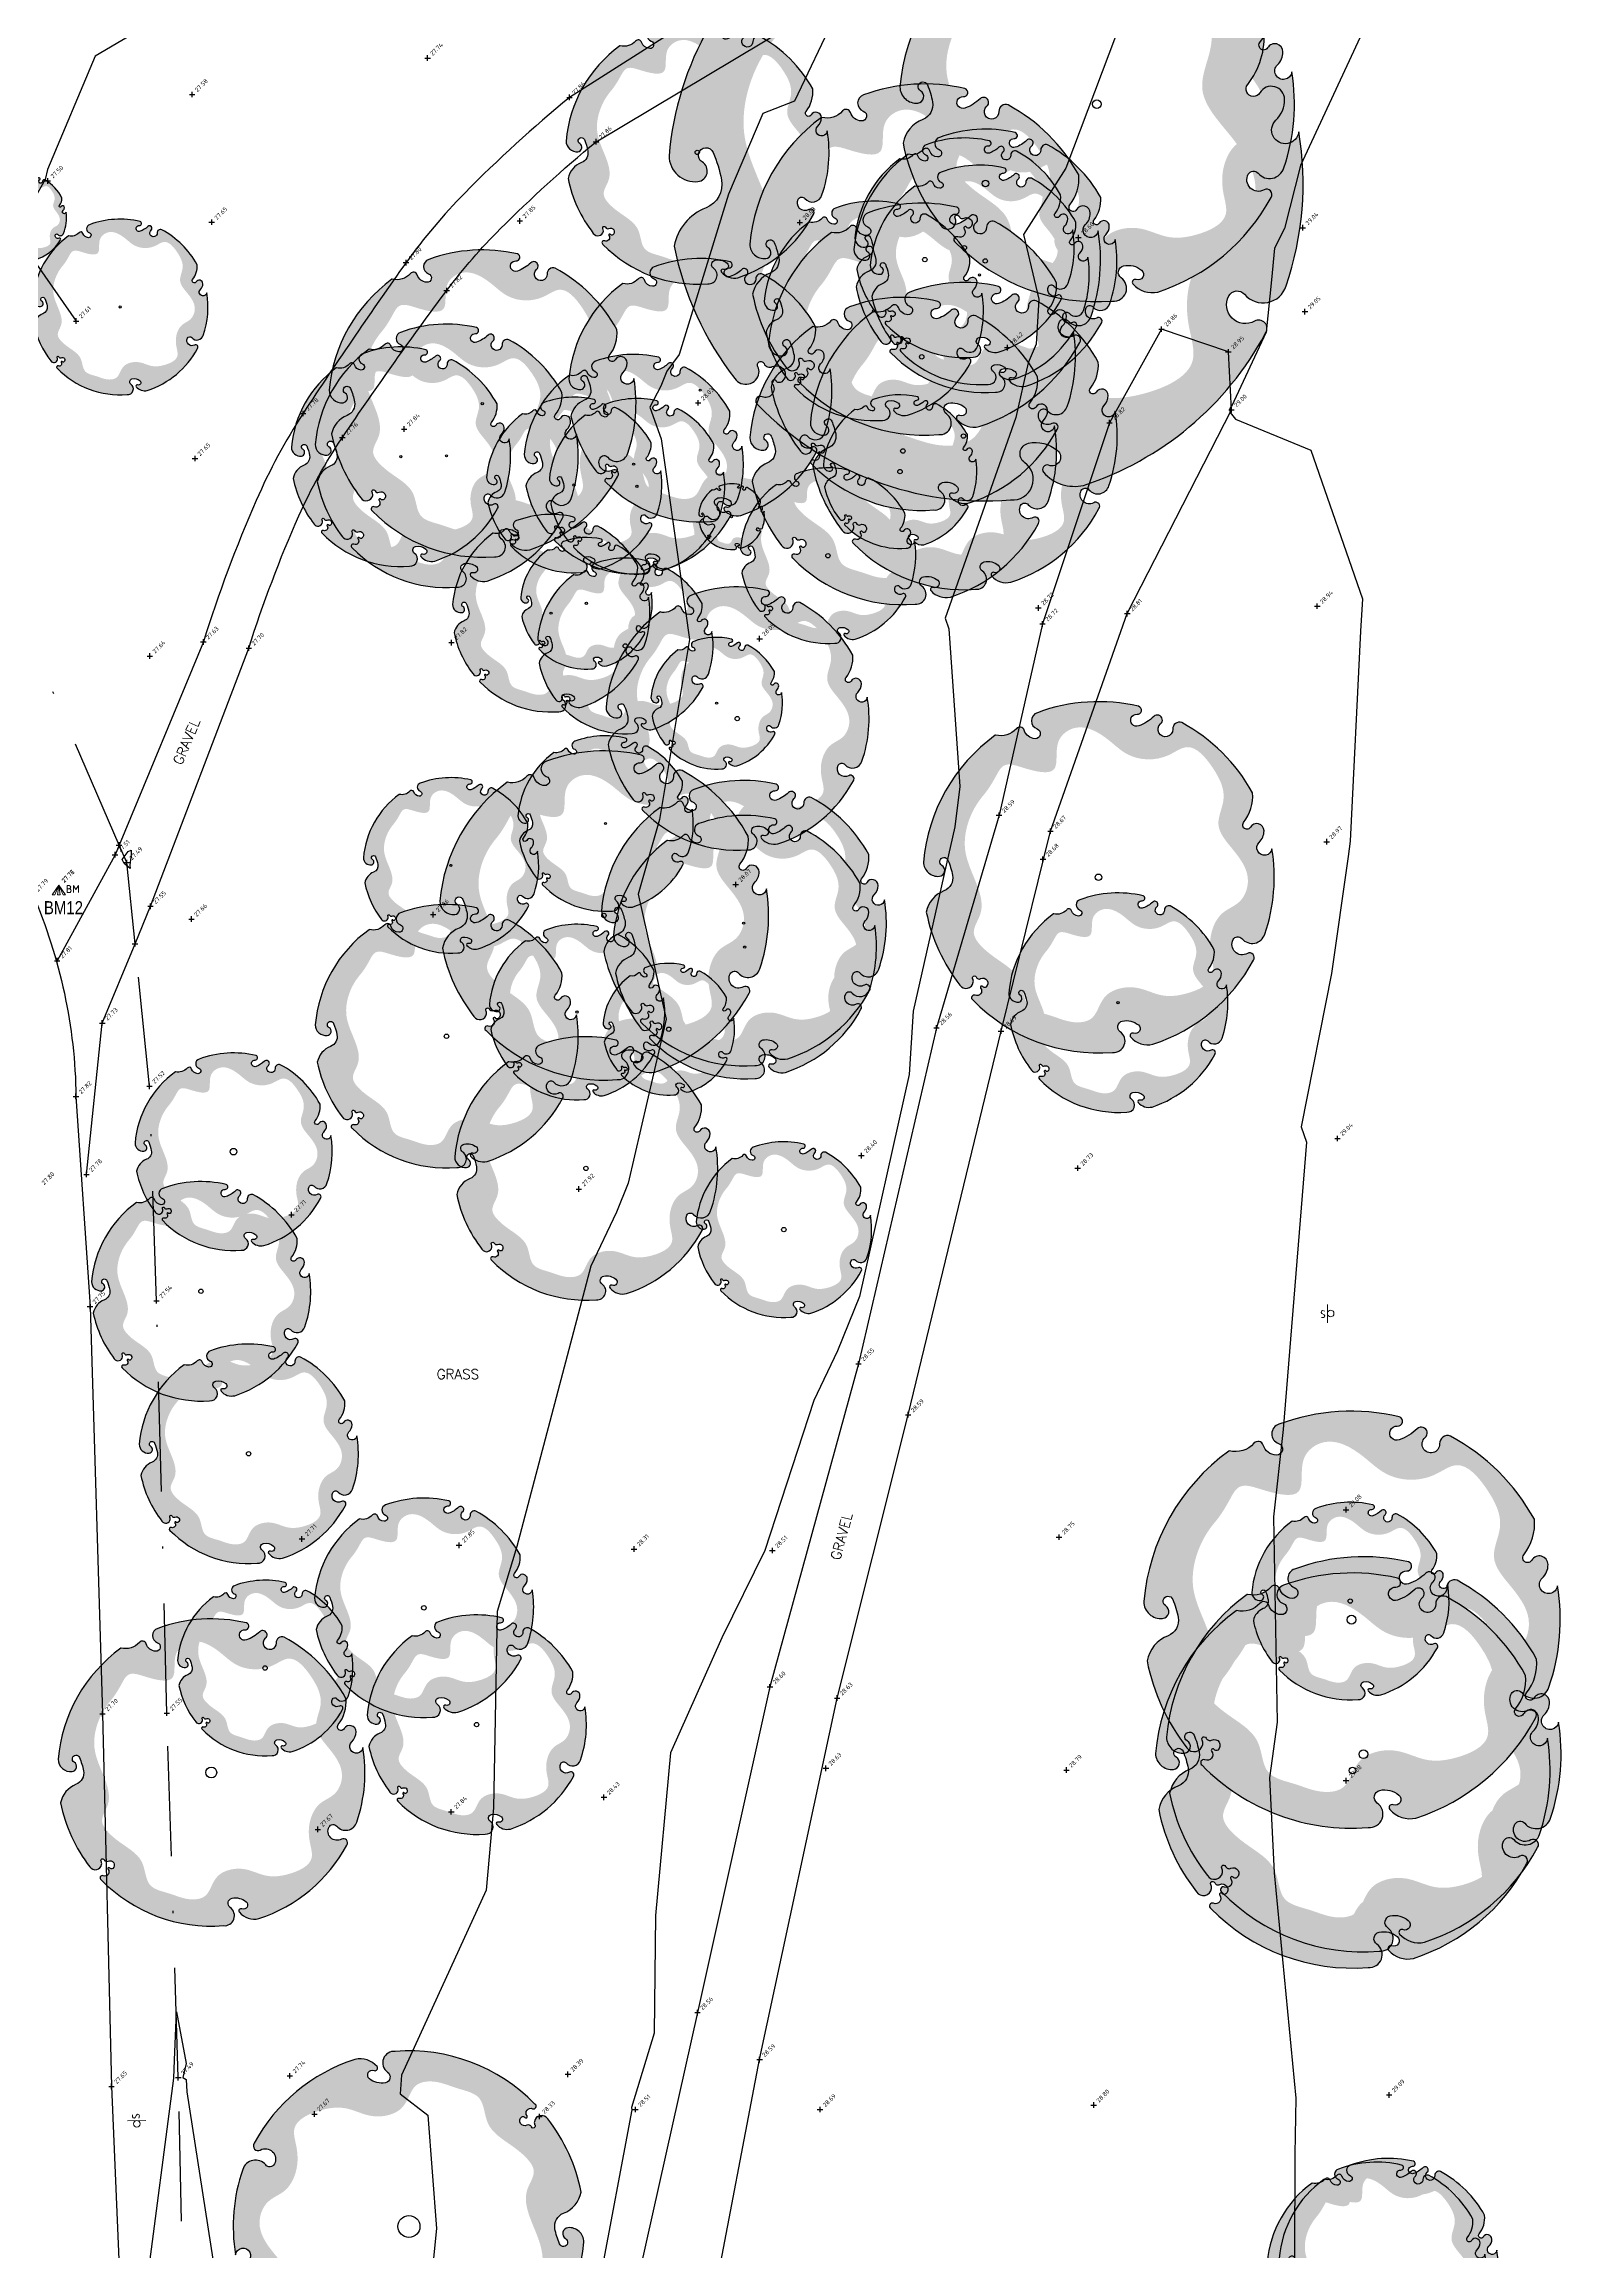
# Model space of a CAD drawing. Header units: metres. Extents: x 245957 to 247358, y 7418632 to 7419642.
# Drawn here: x 246447.3 to 246516.7, y 7418889.8 to 7418990.4 of the extents above; entities that cross this region are included whole.
import ezdxf
from ezdxf.enums import TextEntityAlignment as Align

# ---------------------------------------------------------------- set-up
doc = ezdxf.new("R2010")
doc.units = ezdxf.units.M
doc.linetypes.add('DASHDOT', pattern=[10, 5, -2.5, 0, -2.5])
doc.linetypes.add('PHANTOM', pattern=[2.5, 1.25, -0.25, 0.25, -0.25, 0.25, -0.25])
for name, color, linetype in [('-TEXT', 7, 'Continuous'), ('017_NAIL-L', 8, 'Continuous'), ('102_TOP_OF_BANK', 37, 'PHANTOM'), ('102_TOP_OF_BANK-L', 37, 'PHANTOM'), ('102_TOP_OF_BANK-S', 37, 'PHANTOM'), ('103_TOE_OF_BATTER', 37, 'DASHDOT'), ('103_TOE_OF_BATTER-L', 37, 'DASHDOT'), ('103_TOE_OF_BATTER-S', 37, 'DASHDOT'), ('104_EXISTING_SURFACE-L', 35, 'Continuous'), ('104_EXISTING_SURFACE-S', 35, 'Continuous'), ('201_SINGLE_TREE-H', 63, 'Continuous'), ('201_SINGLE_TREE-S', 96, 'Continuous'), ('403_EDGE_OF_BITUMEN', 8, 'Continuous'), ('403_EDGE_OF_BITUMEN-L', 8, 'Continuous'), ('403_EDGE_OF_BITUMEN-S', 8, 'Continuous'), ('404_CENTRE-SPOT_FORM-L', 33, 'Continuous'), ('405_EDGE_FORMATION', 33, 'Continuous'), ('405_EDGE_FORMATION-L', 33, 'Continuous'), ('405_EDGE_FORMATION-S', 33, 'Continuous'), ('EX-BENCHMARK', 7, 'Continuous'), ('EX-BENCHMARK_(SLS)', 8, 'Continuous'), ('EX-TRAFFIC_SIGN_(SLS)', 89, 'Continuous'), ('Surface_Contours_Major', 4, 'Continuous'), ('Surface_Contours_Minor', 253, 'Continuous')]:
    doc.layers.add(name, color=color, linetype=linetype)
doc.styles.add('BOLD', font='ARIALN.TTF')
doc.styles.add('ISO2.5', font='isocp.shx', dxfattribs={"height": 2.5})
doc.styles.get("Standard").update_dxf_attribs({"font": 'SIMPLEX.shx'})

# ---------------------------------------------------------------- blocks, each defined once
blk = doc.blocks.new('BM')
at = {"color": 0, "linetype": 'Continuous', "lineweight": 13}
for p, q in [((0, 0), (-0.31, -0.44)), ((-0.19, -0.44), (0, 0)), ((0, 0), (-0.06, -0.44)), ((0, 0), (0.19, -0.44)), ((0.31, -0.44), (0, 0)), ((0, 0), (0.06, -0.44)), ((-0.31, -0.44), (-0.19, -0.44)), ((-0.06, -0.44), (0.06, -0.44)), ((0.19, -0.44), (0.31, -0.44)), ((0.47, -0.02), (0.38, -0.02)), ((0.38, -0.02), (0.38, -0.34)), ((0.47, -0.16), (0.38, -0.16)), ((0.38, -0.16), (0.39, -0.16)), ((0.38, -0.34), (0.47, -0.34)), ((0.38, -0.34), (0.39, -0.34)), ((0.52, -0.04), (0.47, -0.02)), ((0.47, -0.16), (0.52, -0.14)), ((0.52, -0.17), (0.47, -0.16)), ((0.47, -0.34), (0.52, -0.33)), ((0.54, -0.09), (0.52, -0.04)), ((0.52, -0.14), (0.54, -0.09)), ((0.55, -0.21), (0.52, -0.17)), ((0.52, -0.33), (0.55, -0.29)), ((0.56, -0.25), (0.55, -0.21)), ((0.55, -0.29), (0.56, -0.25)), ((0.67, -0.34), (0.67, -0.02)), ((0.67, -0.02), (0.78, -0.19)), ((0.78, -0.19), (0.89, -0.02)), ((0.89, -0.02), (0.89, -0.34))]:
    blk.add_line(p, q, dxfattribs=at)
blk = doc.blocks.new('CROSS')
at = {"color": 0, "linetype": 'Continuous'}
for p, q in [((-0.5, 0), (0.5, 0)), ((0, -0.5), (0, 0.5))]:
    blk.add_line(p, q, dxfattribs=at)
blk = doc.blocks.new('SP')
at = {"color": 0, "linetype": 'Continuous', "lineweight": 13}
for p, q in [((0.15, 0.42), (0.15, -0.41)), ((0.28, 0.16), (0.26, 0.1)), ((0.26, 0.1), (0.3, 0.06)), ((0.33, 0.19), (0.28, 0.16)), ((0.3, 0.06), (0.4, 0)), ((0.42, 0.18), (0.33, 0.19)), ((0.4, 0), (0.41, 0)), ((0.44, -0.04), (0.4, 0)), ((0.4, 0), (0.41, 0)), ((0.26, -0.1), (0.37, -0.13)), ((0.37, -0.13), (0.42, -0.1)), ((0.37, -0.13), (0.37, -0.13)), ((0.42, -0.1), (0.44, -0.04))]:
    blk.add_line(p, q, dxfattribs=at)
blk.add_circle((0, 0), 0.15, dxfattribs=at)
blk = doc.blocks.new('201T')
at = {"layer": '201_SINGLE_TREE-S'}
blk.add_circle((0, 0), 0.5, dxfattribs=at)
blk = doc.blocks.new('201C')
at = {"layer": '201_SINGLE_TREE-H', "transparency": 33554534}
h = blk.add_hatch(color=256, dxfattribs=at)
h.paths.add_polyline_path([(-0.3717, -0.3344, 0.222926), (0.0196, -0.4996, 0.770799), (0.0439, -0.4417, -0.650302), (0.0511, -0.4116, -0.234737), (0.0964, -0.4247, -0.847312), (0.0816, -0.4475, 0.78443), (0.0732, -0.4583, 0.276934), (0.1352, -0.4813, 0.193599), (0.4309, -0.2536, 0.800435), (0.4144, -0.2337, -0.75216), (0.3757, -0.1925, -0.528914), (0.4006, -0.1909, 0.594112), (0.4663, -0.1804, 0.123805), (0.4962, 0.0616, -1.41759), (0.4607, 0.0811, 0.206906), (0.4758, 0.1133, 0.759729), (0.4374, 0.1252, -1.073307), (0.4187, 0.1392, 0.194379), (0.4474, 0.2231, 0.144612), (0.2544, 0.4304, 0.53339), (0.2277, 0.4128, -1.592592), (0.1939, 0.4293, 1.030038), (0.1758, 0.4513, -0.10361), (0.1314, 0.4262, -1.238487), (0.1282, 0.4593, 0.884725), (0.1336, 0.4818, 0.147549), (-0.1551, 0.4753, 0.71725), (-0.1579, 0.4291, -0.864032), (-0.1646, 0.4015, -0.310704), (-0.1946, 0.4266, 0.58143), (-0.2167, 0.4321, -0.281558), (-0.2766, 0.4162), (-0.2775, 0.4159, 0.217121), (-0.4959, 0.0634), (-0.4959, 0.0634, 0.440011), (-0.4522, 0.021, 0.723973), (-0.4442, 0.0516, -1.384648), (-0.4262, 0.0659, -0.051107), (-0.4149, 0.0223, -0.361502), (-0.441, -0.0208, 0.256822), (-0.4937, -0.0791, 0.116166), (-0.4065, -0.2911, 0.67803), (-0.3682, -0.2843, 0.170035), (-0.3696, -0.274, -1.054701), (-0.3596, -0.2696, 0.431903), (-0.3468, -0.2749, -0.910728), (-0.3329, -0.2993, -0.42046), (-0.3418, -0.2976, 1.007885), (-0.3479, -0.3018, -0.766634), (-0.3646, -0.3216, 0.938602), (-0.3717, -0.3344)])
edge = h.paths.add_edge_path(flags=16)
edge.add_spline(control_points=[(-0.3177, 0.2468), (-0.303, 0.2628), (-0.2856, 0.2893), (-0.256, 0.3411), (-0.1928, 0.3155), (-0.0921, 0.286), (-0.1162, 0.3941), (-0.0359, 0.4462), (0.0392, 0.3985), (0.1028, 0.3299), (0.1957, 0.3214), (0.2784, 0.3804), (0.3442, 0.2961), (0.3785, 0.2147), (0.3303, 0.1307), (0.3915, 0.0592), (0.4378, -0.0139), (0.4055, -0.0919), (0.3459, -0.1091), (0.3102, -0.1666), (0.3057, -0.2282), (0.3286, -0.3091), (0.2408, -0.3447), (0.1647, -0.3496), (0.103, -0.3142), (0.0463, -0.3153), (0.0047, -0.3356), (-0.0139, -0.3682), (-0.0327, -0.4069), (-0.0927, -0.4151), (-0.1463, -0.3868), (-0.23, -0.3665), (-0.2245, -0.2773), (-0.2864, -0.2294), (-0.3344, -0.1941), (-0.3737, -0.1409), (-0.3276, -0.0866), (-0.344, -0.0009), (-0.3866, 0.0828), (-0.3665, 0.1796), (-0.3359, 0.2271), (-0.3177, 0.2468)], knot_values=[0, 0, 0, 0, 0.064972, 0.101243, 0.15652, 0.245586, 0.324463, 0.387907, 0.486094, 0.554514, 0.671826, 0.728629, 0.823661, 0.919885, 0.989953, 1.075257, 1.171704, 1.23593, 1.293575, 1.346478, 1.426142, 1.479146, 1.570817, 1.644481, 1.712561, 1.774901, 1.807, 1.846291, 1.885582, 1.928182, 2.007036, 2.074591, 2.151638, 2.226455, 2.293426, 2.340744, 2.397548, 2.47317, 2.587294, 2.673595, 2.754259, 2.754259, 2.754259, 2.754259], degree=3, periodic=0)
at = {"layer": '201_SINGLE_TREE-S'}
blk.add_lwpolyline([(-0.3717, -0.3344, 0.222926), (0.0196, -0.4996, 0.770799), (0.0439, -0.4417, -0.650302), (0.0511, -0.4116, -0.234737), (0.0964, -0.4247, -0.847312), (0.0816, -0.4475, 0.78443), (0.0732, -0.4583, 0.276934), (0.1352, -0.4813, 0.193599), (0.4309, -0.2536, 0.800435), (0.4144, -0.2337, -0.75216), (0.3757, -0.1925, -0.528914), (0.4006, -0.1909, 0.594112), (0.4663, -0.1804, 0.123805), (0.4962, 0.0616, -1.41759), (0.4607, 0.0811, 0.206906), (0.4758, 0.1133, 0.759729), (0.4374, 0.1252, -1.073307), (0.4187, 0.1392, 0.194379), (0.4474, 0.2231, 0.144612), (0.2544, 0.4304, 0.53339), (0.2277, 0.4128, -1.592592), (0.1939, 0.4293, 1.030038), (0.1758, 0.4513, -0.10361), (0.1314, 0.4262, -1.238487), (0.1282, 0.4593, 0.884725), (0.1336, 0.4818, 0.147549), (-0.1551, 0.4753, 0.71725), (-0.1579, 0.4291, -0.864032), (-0.1646, 0.4015, -0.310704), (-0.1946, 0.4266, 0.58143), (-0.2167, 0.4321, -0.281558), (-0.2766, 0.4162), (-0.2775, 0.4159, 0.217121), (-0.4959, 0.0634), (-0.4959, 0.0634, 0.440011), (-0.4522, 0.021, 0.723973), (-0.4442, 0.0516, -1.384648), (-0.4262, 0.0659, -0.051107), (-0.4149, 0.0223, -0.361502), (-0.441, -0.0208, 0.256822), (-0.4937, -0.0791, 0.116166), (-0.4065, -0.2911, 0.67803), (-0.3682, -0.2843, 0.170035), (-0.3696, -0.274, -1.054701), (-0.3596, -0.2696, 0.431903), (-0.3468, -0.2749, -0.910728), (-0.3329, -0.2993, -0.42046), (-0.3418, -0.2976, 1.007885), (-0.3479, -0.3018, -0.766634), (-0.3646, -0.3216, 0.938602), (-0.3717, -0.3344)], format="xyb", dxfattribs=at)
blk = doc.blocks.new('G')
at = {"layer": '-TEXT'}
blk.add_text('GRASS', height=0.45, dxfattribs=at).set_placement((0.02, -0.24), align=Align.CENTER)
blk = doc.blocks.new('GR')
at = {"layer": '-TEXT'}
blk.add_text('GRAVEL', height=0.45, dxfattribs=at).set_placement((0.04, -0.22), align=Align.CENTER)

msp = doc.modelspace()

# ---------------------------------------------------------------- linework, layer by layer
at = {"layer": '102_TOP_OF_BANK', "ltscale": 20}
msp.add_line((246442.24, 7418987.07), (246448.73, 7418977.77), dxfattribs=at)
at = {"layer": '103_TOE_OF_BATTER'}
msp.add_lwpolyline([(246457.54, 7418795.13), (246456.35, 7418809.31), (246455.75, 7418827.33), (246455.01, 7418845.7), (246454.17, 7418863.82), (246453.75, 7418881.11), (246453.38, 7418897.75), (246452.86, 7418914.35), (246452.39, 7418933.14), (246452.07, 7418942.91), (246451.41, 7418949.4), (246451.03, 7418953.1), (246450.68, 7418953.9), (246446.47, 7418963.66)], dxfattribs=at)
at = {"layer": '403_EDGE_OF_BITUMEN'}
for p, q in [((246448.72, 7418942.45), (246449.36, 7418932.88)), ((246449.36, 7418932.88), (246449.93, 7418914.32)), ((246449.93, 7418914.32), (246450.34, 7418897.35)), ((246450.34, 7418897.35), (246451.04, 7418880.89))]:
    msp.add_line(p, q, dxfattribs=at)
msp.add_lwpolyline([(246441.74, 7418959.07, -0.046836), (246444.59, 7418955.6, -0.046836), (246446.75, 7418951.66, -0.049416), (246448.19, 7418947.15, -0.049416), (246448.72, 7418942.45)], format="xyb", dxfattribs=at)
at = {"layer": '405_EDGE_FORMATION'}
for p, q in [((246479.85, 7418993.47), (246471.19, 7418987.96)), ((246472.4, 7418985.94), (246481.27, 7418991.24)), ((246498.15, 7418977.4), (246495.78, 7418973.14)), ((246501.19, 7418976.37), (246498.15, 7418977.4)), ((246501.33, 7418973.73), (246501.19, 7418976.37)), ((246496.59, 7418964.44), (246501.33, 7418973.73)), ((246495.78, 7418973.14), (246492.73, 7418963.97)), ((246493.09, 7418954.53), (246496.59, 7418964.44)), ((246454.52, 7418963.15), (246450.68, 7418953.9)), ((246492.73, 7418963.97), (246490.75, 7418955.26)), ((246452.11, 7418951.11), (246456.59, 7418962.87)), ((246490.75, 7418955.26), (246487.9, 7418945.57)), ((246490.84, 7418945.42), (246493.09, 7418954.53)), ((246450.5, 7418953.46), (246447.86, 7418948.63)), ((246450.68, 7418953.9), (246450.5, 7418953.46)), ((246451.41, 7418949.4), (246452.11, 7418951.11)), ((246449.92, 7418945.79), (246451.41, 7418949.4)), ((246449.2, 7418938.89), (246449.92, 7418945.79)), ((246487.9, 7418945.57), (246484.35, 7418930.27)), ((246486.61, 7418927.95), (246490.84, 7418945.42)), ((246484.35, 7418930.27), (246480.32, 7418915.55)), ((246483.38, 7418915.04), (246486.61, 7418927.95)), ((246480.32, 7418915.55), (246477.02, 7418900.71)), ((246479.85, 7418898.57), (246483.38, 7418915.04)), ((246477.02, 7418900.71), (246473.62, 7418885.49)), ((246477.31, 7418885.3), (246479.85, 7418898.57))]:
    msp.add_line(p, q, dxfattribs=at)
for points in [[(246471.19, 7418987.96, 0.025267), (246466.42, 7418983.6, 0.039393), (246463.75, 7418980.43, 0.005728), (246461.44, 7418977.12, 0.005406), (246459.06, 7418973.56, 0.041358), (246456.93, 7418969.6, 0.026999), (246454.52, 7418963.15)], [(246456.59, 7418962.87, -0.028033), (246458.87, 7418968.89, -0.044152), (246460.85, 7418972.46, -0.005795), (246463.25, 7418975.93, -0.006131), (246465.6, 7418979.16, -0.036301), (246468.04, 7418981.97, -0.022876), (246472.4, 7418985.94)]]:
    msp.add_lwpolyline(points, format="xyb", dxfattribs=at)
at = {"layer": 'Surface_Contours_Major'}
for points, elevation in [([(246509.2, 7418995.03), (246504.48, 7418984.85), (246503.75, 7418981.98), (246503.29, 7418981.09), (246503.16, 7418979.65), (246502.91, 7418977.27), (246501.33, 7418973.88), (246501.27, 7418973.81), (246501.25, 7418973.73), (246501.27, 7418973.6), (246501.52, 7418973.3), (246504.94, 7418971.89), (246507.3, 7418965.12), (246507.21, 7418963.64), (246506.73, 7418954.08), (246506.64, 7418953.38), (246505.89, 7418948.04), (246504.5, 7418941.06), (246504.75, 7418940.37), (246503.68, 7418927.27), (246503.25, 7418923.3), (246503.42, 7418913.94), (246503.07, 7418911.41), (246503.28, 7418907.08), (246504.27, 7418896.82), (246504.21, 7418894.26), (246504.19, 7418884.9)], 29), ([(246483.28, 7418991.65), (246481.43, 7418987.79), (246480, 7418987.22), (246478.43, 7418983.55), (246476.19, 7418976.24), (246475.63, 7418975.49), (246475.35, 7418974.8), (246474.85, 7418973.84), (246475.37, 7418972.41), (246476.66, 7418963.26), (246475.29, 7418955.06), (246474.32, 7418951.66), (246475.6, 7418945.97), (246473.86, 7418938.5), (246473.33, 7418937.17), (246472.16, 7418934.71), (246468.8, 7418921.95), (246467.9, 7418918.98), (246467.73, 7418910.04), (246467.4, 7418906.29), (246463.54, 7418897.86), (246463.48, 7418897.01), (246464.74, 7418896.04), (246465.13, 7418890.88), (246464.61, 7418885.59)], 28)]:
    msp.add_lwpolyline(points, dxfattribs=dict(at, elevation=elevation))
at = {"layer": 'Surface_Contours_Minor'}
for points, elevation in [([(246497.41, 7418994.33), (246493.79, 7418984.74), (246491.86, 7418981.71), (246492.56, 7418978.77), (246492.44, 7418976.71), (246492.08, 7418975.86), (246491.51, 7418973.37), (246488.3, 7418964.24), (246488.47, 7418963.75), (246488.97, 7418956.57), (246488.74, 7418954.73), (246486.84, 7418946.33), (246486.65, 7418943.45), (246484.39, 7418933.33), (246483.4, 7418930.86), (246482.32, 7418928.59), (246480.09, 7418921.76), (246478.13, 7418917.78), (246475.79, 7418912.54), (246475.1, 7418905.13), (246475.04, 7418899.77), (246474.02, 7418896.39), (246474.03, 7418896.29), (246472.55, 7418888.44)], 28.5), ([(246453.23, 7418991.98), (246449.6, 7418989.83), (246447.43, 7418984.68), (246447.31, 7418984.22), (246445.93, 7418981.78)], 27.5)]:
    msp.add_lwpolyline(points, dxfattribs=dict(at, elevation=elevation))
at = {"layer": 'Surface_Contours_Minor', "elevation": 27.5}
for points in [[(246451.18, 7418952.83), (246450.92, 7418953.06), (246450.82, 7418953.24), (246451.09, 7418953.6), (246451.23, 7418953.67), (246451.24, 7418953.47), (246451.17, 7418952.98)], [(246452.11, 7418876.75), (246451.97, 7418880.74), (246452.03, 7418881.43), (246451.8, 7418885.19), (246451.94, 7418888.31), (246453.18, 7418897.73), (246453.21, 7418898.55), (246453.29, 7418900.75), (246453.74, 7418898.39), (246453.58, 7418897.76), (246453.73, 7418897.66), (246453.77, 7418897.11), (246455.92, 7418883.23), (246455.46, 7418881.59), (246455.3, 7418881.23), (246455.46, 7418880.02), (246455.83, 7418879.36), (246454.38, 7418879.76), (246457.13, 7418874.94)]]:
    msp.add_lwpolyline(points, close=True, dxfattribs=at)

# ---------------------------------------------------------------- block references
at = {"layer": '-TEXT'}
for p, rotation in [((246453.74, 7418958.57), 67.5028121060084), ((246483.57, 7418922.37), 74.68994514655974)]:
    msp.add_blockref('GR', p, dxfattribs=dict(at, rotation=rotation))
msp.add_blockref('G', (246466.09, 7418929.81), dxfattribs=at)
at = {"layer": '102_TOP_OF_BANK-S', "xscale": 0.25, "yscale": 0.25, "zscale": 0.25}
msp.add_blockref('CROSS', (246448.73, 7418977.77), dxfattribs=at)
at = {"layer": '103_TOE_OF_BATTER-S', "xscale": 0.25, "yscale": 0.25, "zscale": 0.25}
for p in [(246450.68, 7418953.9), (246451.03, 7418953.1), (246451.41, 7418949.4), (246452.07, 7418942.91), (246452.39, 7418933.14), (246452.86, 7418914.35), (246453.38, 7418897.75)]:
    msp.add_blockref('CROSS', p, dxfattribs=at)
at = {"layer": '104_EXISTING_SURFACE-S', "xscale": 0.25, "yscale": 0.25, "zscale": 0.25}
for p in [(246464.73, 7418989.75), (246454.01, 7418988.09), (246447.44, 7418984.15), (246454.9, 7418982.27), (246468.93, 7418982.33), (246481.68, 7418982.26), (246494.36, 7418981.57), (246504.58, 7418982.02), (246504.68, 7418978.2), (246491.13, 7418976.56), (246477.05, 7418974.04), (246463.66, 7418972.85), (246454.14, 7418971.51), (246492.54, 7418964.7), (246505.24, 7418964.78), (246465.82, 7418963.12), (246479.85, 7418963.3), (246452.08, 7418962.51), (246505.67, 7418954.05), (246492.75, 7418953.25), (246478.76, 7418952.1), (246453.98, 7418950.53), (246464.98, 7418950.73), (246506.16, 7418940.53), (246484.48, 7418939.75), (246494.33, 7418939.18), (246471.62, 7418938.23), (246458.53, 7418937.06), (246506.55, 7418923.62), (246459.01, 7418922.29), (246466.16, 7418922), (246474.13, 7418921.83), (246480.43, 7418921.76), (246493.48, 7418922.37), (246482.87, 7418911.84), (246493.82, 7418911.76), (246506.55, 7418911.28), (246465.81, 7418909.86), (246472.76, 7418910.52), (246459.73, 7418909.06), (246458.46, 7418897.83), (246471.12, 7418897.9), (246508.51, 7418896.96), (246459.58, 7418896.09), (246469.82, 7418895.98), (246474.2, 7418896.3), (246482.6, 7418896.3), (246495.06, 7418896.5)]:
    msp.add_blockref('CROSS', p, dxfattribs=at)
at = {"layer": '201_SINGLE_TREE-S'}
for name, p, xscale, yscale, zscale, rotation in [('201C', (246490.13, 7418984.04), 28.928, 28.928, 28.928, 2.3), ('201C', (246495.2, 7418987.65), 18, 18, 18, 2.3), ('201C', (246477.01, 7418985.45), 12, 12, 12, 2.3), ('201C', (246487.37, 7418980.57), 16, 16, 16, 2.3), ('201T', (246495.2, 7418987.65), 0.4, 0.4, 0.4, 2.3), ('201C', (246490.12, 7418980.51), 12, 12, 12, 2.3), ('201C', (246489.17, 7418981.11), 10, 10, 10, 2.3), ('201T', (246477.01, 7418985.45), 0.2, 0.2, 0.2, 2.3), ('201C', (246489.86, 7418979.87), 10, 10, 10, 2.3), ('201C', (246485.04, 7418978.23), 10, 10, 10, 2.3), ('201C', (246487.23, 7418976.14), 14, 14, 14, 2.3), ('201T', (246490.13, 7418984.04), 0.3, 0.3, 0.3, 2.3), ('201C', (246450.73, 7418978.41), 8, 8, 8, 2.3), ('201C', (246467.22, 7418974.01), 14, 14, 14, 2.3), ('201T', (246489.17, 7418981.11), 0.2, 0.2, 0.2, 2.3), ('201C', (246477.14, 7418974.62), 12, 12, 12, 2.3), ('201T', (246487.37, 7418980.57), 0.2, 0.2, 0.2, 2.3), ('201T', (246490.12, 7418980.51), 0.2, 0.2, 0.2, 2.3), ('201C', (246489.13, 7418972.53), 14, 14, 14, 2.3), ('201T', (246489.86, 7418979.87), 0.1, 0.1, 0.1, 2.3), ('201T', (246450.73, 7418978.41), 0.1, 0.1, 0.1, 2.3), ('201C', (246486.37, 7418971.85), 14, 14, 14, 2.3), ('201T', (246485.04, 7418978.23), 0.1, 0.1, 0.1, 2.3), ('201C', (246465.59, 7418971.63), 12, 12, 12, 2.3), ('201C', (246463.51, 7418971.59), 10, 10, 10, 2.3), ('201C', (246474.11, 7418971.25), 10, 10, 10, 2.3), ('201T', (246487.23, 7418976.14), 0.2, 0.2, 0.2, 2.3), ('201C', (246471.4, 7418970.3), 8, 8, 8, 2.3), ('201C', (246474.26, 7418970.24), 8, 8, 8, 2.3), ('201T', (246477.14, 7418974.62), 0.1, 0.1, 0.1, 2.3), ('201C', (246486.24, 7418970.91), 7, 7, 7, 2.3), ('201T', (246467.22, 7418974.01), 0.1, 0.1, 0.1, 2.3), ('201T', (246489.13, 7418972.53), 0.2, 0.2, 0.2, 2.3), ('201T', (246463.51, 7418971.59), 0.1, 0.1, 0.1, 2.3), ('201T', (246465.59, 7418971.63), 0.1, 0.1, 0.1, 2.3), ('201T', (246474.11, 7418971.25), 0.1, 0.1, 0.1, 2.3), ('201C', (246482.96, 7418967.08), 8, 8, 8, 2.3), ('201T', (246486.37, 7418971.85), 0.2, 0.2, 0.2, 2.3), ('201T', (246471.4, 7418970.3), 0.1, 0.1, 0.1, 2.3), ('201T', (246474.26, 7418970.24), 0.1, 0.1, 0.1, 2.3), ('201C', (246478.57, 7418968.86), 3, 3, 3, 2.3), ('201T', (246486.24, 7418970.91), 0.2, 0.2, 0.2, 2.3), ('201C', (246470.35, 7418964.46), 9, 9, 9, 2.3), ('201T', (246478.57, 7418968.86), 0.1, 0.1, 0.1, 2.3), ('201C', (246471.96, 7418964.91), 6, 6, 6, 2.3), ('201C', (246473.73, 7418962.97), 8, 8, 8, 2.3), ('201T', (246482.96, 7418967.08), 0.2, 0.2, 0.2, 2.3), ('201C', (246478.83, 7418959.66), 12, 12, 12, 2.3), ('201T', (246470.35, 7418964.46), 0.1, 0.1, 0.1, 2.3), ('201T', (246471.96, 7418964.91), 0.1, 0.1, 0.1, 2.3), ('201C', (246477.89, 7418960.36), 6, 6, 6, 2.3), ('201T', (246473.73, 7418962.97), 0.2, 0.2, 0.2, 2.3), ('201T', (246477.89, 7418960.36), 0.1, 0.1, 0.1, 2.3), ('201C', (246495.28, 7418952.43), 16, 16, 16, 2.3), ('201T', (246478.83, 7418959.66), 0.2, 0.2, 0.2, 2.3), ('201C', (246472.76, 7418950.69), 15, 15, 15, 2.3), ('201C', (246472.83, 7418954.88), 8, 8, 8, 2.3), ('201C', (246465.79, 7418952.97), 8, 8, 8, 2.3), ('201C', (246479.12, 7418950.34), 13, 13, 13, 2.3), ('201C', (246479.17, 7418949.25), 12, 12, 12, 2.3), ('201T', (246472.83, 7418954.88), 0.1, 0.1, 0.1, 2.3), ('201T', (246465.79, 7418952.97), 0.1, 0.1, 0.1, 2.3), ('201T', (246495.28, 7418952.43), 0.3, 0.3, 0.3, 2.3), ('201C', (246465.59, 7418945.19), 12, 12, 12, 2.3), ('201C', (246496.17, 7418946.72), 10, 10, 10, 2.3), ('201C', (246471.53, 7418946.29), 8, 8, 8, 2.3), ('201T', (246472.76, 7418950.69), 0.2, 0.2, 0.2, 2.3), ('201T', (246479.12, 7418950.34), 0.1, 0.1, 0.1, 2.3), ('201T', (246479.17, 7418949.25), 0.1, 0.1, 0.1, 2.3), ('201C', (246475.71, 7418945.51), 6, 6, 6, 2.3), ('201T', (246471.53, 7418946.29), 0.1, 0.1, 0.1, 2.3), ('201T', (246496.17, 7418946.72), 0.1, 0.1, 0.1, 2.3), ('201T', (246465.59, 7418945.19), 0.2, 0.2, 0.2, 2.3), ('201C', (246471.94, 7418939.17), 12, 12, 12, 2.3), ('201T', (246475.71, 7418945.51), 0.2, 0.2, 0.2, 2.3), ('201C', (246455.89, 7418939.93), 9, 9, 9, 2.3), ('201T', (246455.89, 7418939.93), 0.3, 0.3, 0.3, 2.3), ('201C', (246480.95, 7418936.38), 8, 8, 8, 2.3), ('201T', (246471.94, 7418939.17), 0.2, 0.2, 0.2, 2.3), ('201C', (246454.41, 7418933.57), 10, 10, 10, 2.3), ('201T', (246480.95, 7418936.38), 0.2, 0.2, 0.2, 2.3), ('201T', (246454.41, 7418933.57), 0.2, 0.2, 0.2, 2.3), ('201C', (246456.58, 7418926.17), 10, 10, 10, 2.3), ('201C', (246506.8, 7418918.61), 19, 19, 19, 2.3), ('201T', (246456.58, 7418926.17), 0.2, 0.2, 0.2, 2.3), ('201C', (246464.56, 7418919.15), 10, 10, 10, 2.3), ('201C', (246506.74, 7418919.46), 9, 9, 9, 2.3), ('201C', (246506.84, 7418911.74), 18, 18, 18, 2.3), ('201C', (246507.34, 7418912.48), 18, 18, 18, 2.3), ('201C', (246457.33, 7418916.41), 8, 8, 8, 2.3), ('201C', (246454.88, 7418911.65), 14, 14, 14, 2.3), ('201C', (246466.96, 7418913.83), 10, 10, 10, 2.3), ('201T', (246464.56, 7418919.15), 0.2, 0.2, 0.2, 2.3), ('201T', (246506.74, 7418919.46), 0.2, 0.2, 0.2, 2.3), ('201T', (246506.8, 7418918.61), 0.4, 0.4, 0.4, 2.3), ('201T', (246457.33, 7418916.41), 0.2, 0.2, 0.2, 2.3), ('201T', (246466.96, 7418913.83), 0.2, 0.2, 0.2, 2.3), ('201T', (246454.88, 7418911.65), 0.5, 0.5, 0.5, 2.3), ('201T', (246506.84, 7418911.74), 0.3, 0.3, 0.3, 2.3), ('201T', (246507.34, 7418912.48), 0.4, 0.4, 0.4, 2.3), ('201C', (246463.88, 7418890.97), 16, 16, 16, 182.2), ('201C', (246507.94, 7418888.9), 10, 10, 10, 2.3), ('201C', (246508.48, 7418889.07), 10, 10, 10, 2.3)]:
    msp.add_blockref(name, p, dxfattribs=dict(at, xscale=xscale, yscale=yscale, zscale=zscale, rotation=rotation))
at = {"layer": '201_SINGLE_TREE-S', "xscale": 4, "yscale": 4, "zscale": 4}
msp.add_blockref('201C', (246446.29, 7418982.48), dxfattribs=at)
at = {"layer": '201_SINGLE_TREE-S', "rotation": 182.2}
msp.add_blockref('201T', (246463.88, 7418890.97), dxfattribs=at)
at = {"layer": '403_EDGE_OF_BITUMEN-S', "xscale": 0.25, "yscale": 0.25, "zscale": 0.25}
for p in [(246448.72, 7418942.45), (246449.36, 7418932.88), (246449.93, 7418914.32), (246450.34, 7418897.35)]:
    msp.add_blockref('CROSS', p, dxfattribs=at)
at = {"layer": '405_EDGE_FORMATION-S', "xscale": 0.25, "yscale": 0.25, "zscale": 0.25}
for p in [(246471.19, 7418987.96), (246472.4, 7418985.94), (246463.75, 7418980.43), (246465.6, 7418979.16), (246498.15, 7418977.4), (246501.19, 7418976.37), (246459.06, 7418973.56), (246495.78, 7418973.14), (246501.33, 7418973.73), (246460.85, 7418972.46), (246492.73, 7418963.97), (246496.59, 7418964.44), (246454.52, 7418963.15), (246456.59, 7418962.87), (246490.75, 7418955.26), (246493.09, 7418954.53), (246450.5, 7418953.46), (246452.11, 7418951.11), (246447.86, 7418948.63), (246449.92, 7418945.79), (246487.9, 7418945.57), (246490.84, 7418945.42), (246449.2, 7418938.89), (246484.35, 7418930.27), (246486.61, 7418927.95), (246480.32, 7418915.55), (246483.38, 7418915.04), (246477.02, 7418900.71), (246479.85, 7418898.57)]:
    msp.add_blockref('CROSS', p, dxfattribs=at)
at = {"layer": 'EX-BENCHMARK_(SLS)'}
msp.add_blockref('BM', (246447.94, 7418952.07), dxfattribs=at)
at = {"layer": 'EX-TRAFFIC_SIGN_(SLS)'}
for p, rotation in [((246505.85, 7418932.56), 180), ((246451.49, 7418895.64), 91.99999999999997)]:
    msp.add_blockref('SP', p, dxfattribs=dict(at, rotation=rotation))

# ---------------------------------------------------------------- texts
at = {"layer": '017_NAIL-L', "style": 'ISO2.5'}
for s, p in [('27.77', (246448.11, 7418952.24)), ('27.76', (246448.12, 7418952.23)), ('27.76', (246448.12, 7418952.23))]:
    msp.add_text(s, height=0.2, rotation=45, dxfattribs=at).set_placement(p, align=Align.MIDDLE_LEFT)
at = {"layer": '102_TOP_OF_BANK-L', "style": 'ISO2.5'}
msp.add_text('27.61', height=0.2, rotation=45, dxfattribs=at).set_placement((246448.9, 7418977.94), align=Align.MIDDLE_LEFT)
at = {"layer": '103_TOE_OF_BATTER-L', "style": 'ISO2.5'}
for s, p in [('27.49', (246451.2, 7418953.27)), ('27.52', (246452.24, 7418943.08)), ('27.54', (246452.56, 7418933.3)), ('27.55', (246453.03, 7418914.51)), ('27.49', (246453.54, 7418897.92))]:
    msp.add_text(s, height=0.2, rotation=45, dxfattribs=at).set_placement(p, align=Align.MIDDLE_LEFT)
at = {"layer": '104_EXISTING_SURFACE-L', "style": 'ISO2.5'}
for s, p in [('27.74', (246464.89, 7418989.91)), ('27.58', (246454.18, 7418988.26)), ('27.50', (246447.61, 7418984.32)), ('27.65', (246455.07, 7418982.43)), ('27.85', (246469.1, 7418982.5)), ('28.08', (246481.85, 7418982.43)), ('29.04', (246504.75, 7418982.19)), ('28.60', (246494.53, 7418981.74)), ('29.05', (246504.85, 7418978.36)), ('28.42', (246491.3, 7418976.72)), ('28.03', (246477.22, 7418974.2)), ('27.84', (246463.83, 7418973.02)), ('27.65', (246454.3, 7418971.68)), ('28.72', (246492.71, 7418964.87)), ('28.94', (246505.4, 7418964.94)), ('27.64', (246452.25, 7418962.68)), ('27.82', (246465.99, 7418963.29)), ('28.05', (246480.01, 7418963.47)), ('28.97', (246505.83, 7418954.22)), ('28.68', (246492.92, 7418953.42)), ('28.07', (246478.93, 7418952.27)), ('27.66', (246454.15, 7418950.69)), ('27.86', (246465.15, 7418950.9)), ('29.04', (246506.32, 7418940.7)), ('28.40', (246484.65, 7418939.92)), ('28.73', (246494.5, 7418939.34)), ('27.92', (246471.79, 7418938.4)), ('27.71', (246458.7, 7418937.23)), ('29.08', (246506.72, 7418923.78)), ('27.71', (246459.18, 7418922.46)), ('28.75', (246493.65, 7418922.54)), ('27.85', (246466.33, 7418922.17)), ('28.31', (246474.3, 7418922)), ('28.51', (246480.6, 7418921.93)), ('28.63', (246483.03, 7418912.01)), ('28.79', (246493.98, 7418911.92)), ('29.08', (246506.72, 7418911.45)), ('28.43', (246472.93, 7418910.68)), ('27.84', (246465.98, 7418910.03)), ('27.67', (246459.89, 7418909.23)), ('27.74', (246458.63, 7418898)), ('28.39', (246471.28, 7418898.07)), ('28.51', (246474.36, 7418896.47)), ('28.69', (246482.77, 7418896.46)), ('28.80', (246495.23, 7418896.67)), ('29.09', (246508.68, 7418897.13)), ('27.67', (246459.74, 7418896.26)), ('28.33', (246469.99, 7418896.15))]:
    msp.add_text(s, height=0.2, rotation=45, dxfattribs=at).set_placement(p, align=Align.MIDDLE_LEFT)
at = {"layer": '403_EDGE_OF_BITUMEN-L', "style": 'ISO2.5'}
for s, p in [('27.79', (246446.92, 7418951.83)), ('27.82', (246448.89, 7418942.61)), ('27.75', (246449.52, 7418933.05)), ('27.70', (246450.1, 7418914.49)), ('27.65', (246450.51, 7418897.52))]:
    msp.add_text(s, height=0.2, rotation=45, dxfattribs=at).set_placement(p, align=Align.MIDDLE_LEFT)
at = {"layer": '404_CENTRE-SPOT_FORM-L', "style": 'ISO2.5'}
msp.add_text('27.80', height=0.2, rotation=45, dxfattribs=at).set_placement((246447.2, 7418938.47), align=Align.MIDDLE_LEFT)
at = {"layer": '405_EDGE_FORMATION-L', "style": 'ISO2.5'}
for s, p in [('27.86', (246471.36, 7418988.13)), ('27.86', (246472.57, 7418986.1)), ('27.80', (246463.92, 7418980.6)), ('27.82', (246465.77, 7418979.33)), ('28.86', (246498.32, 7418977.57)), ('28.95', (246501.36, 7418976.54)), ('27.78', (246459.23, 7418973.73)), ('29.00', (246501.5, 7418973.9)), ('28.82', (246495.95, 7418973.31)), ('27.76', (246461.02, 7418972.63)), ('28.72', (246492.9, 7418964.14)), ('28.81', (246496.75, 7418964.6)), ('27.63', (246454.68, 7418963.32)), ('27.70', (246456.76, 7418963.04)), ('28.59', (246490.92, 7418955.42)), ('28.67', (246493.26, 7418954.7)), ('27.51', (246450.67, 7418953.63)), ('27.55', (246452.28, 7418951.27)), ('27.81', (246448.03, 7418948.79)), ('27.73', (246450.09, 7418945.96)), ('28.56', (246488.06, 7418945.74)), ('28.69', (246491, 7418945.59)), ('27.78', (246449.37, 7418939.06)), ('28.55', (246484.52, 7418930.44)), ('28.59', (246486.78, 7418928.11)), ('28.60', (246480.49, 7418915.72)), ('28.63', (246483.54, 7418915.21)), ('28.56', (246477.18, 7418900.88)), ('28.59', (246480.01, 7418898.74))]:
    msp.add_text(s, height=0.2, rotation=45, dxfattribs=at).set_placement(p, align=Align.MIDDLE_LEFT)
at = {"layer": 'EX-BENCHMARK', "color": 2, "style": 'BOLD'}
msp.add_text('BM12', height=0.595, dxfattribs=at).set_placement((246448.15, 7418951.05), align=Align.MIDDLE)

doc.saveas('drawing.dxf')
